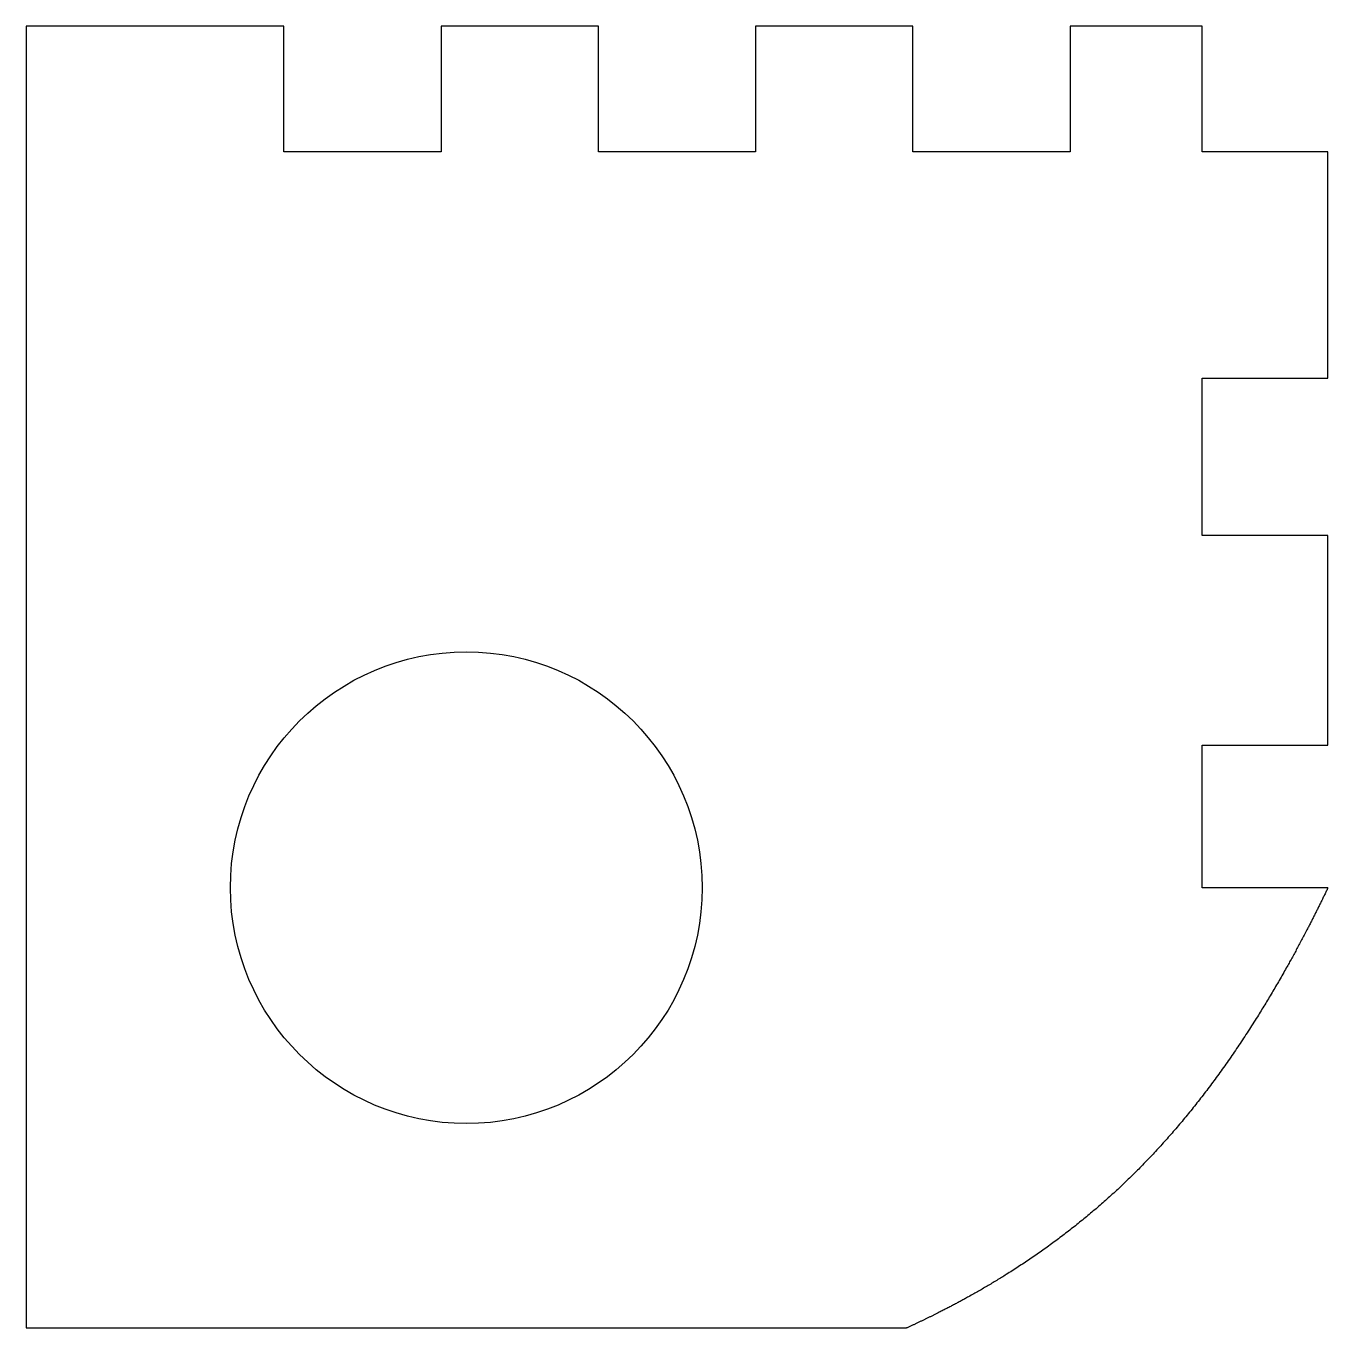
# Model space of a CAD drawing. Header units: millimetres. Extents: x -21.1 to 41, y 424.1 to 486.2.
import ezdxf

# ---------------------------------------------------------------- set-up
doc = ezdxf.new("R2010")
doc.units = ezdxf.units.MM
doc.layers.get('0').update_dxf_attribs({"linetype": 'CONTINUOUS'})

msp = doc.modelspace()

# ---------------------------------------------------------------- linework, layer by layer
for p, q in [((-8.769, 486.159), (-21.069, 486.159)), ((-21.069, 486.159), (-21.069, 424.058)), ((-8.769, 480.159), (-8.769, 486.159)), ((6.231, 486.159), (-1.269, 486.159)), ((-1.269, 486.159), (-1.269, 480.159)), ((6.231, 480.159), (6.231, 486.159)), ((21.231, 486.159), (13.731, 486.159)), ((13.731, 486.159), (13.731, 480.159)), ((21.231, 480.159), (21.231, 486.159)), ((35.032, 486.159), (28.731, 486.159)), ((28.731, 486.159), (28.731, 480.159)), ((35.032, 480.159), (35.032, 486.159)), ((-1.269, 480.159), (-8.769, 480.159)), ((13.731, 480.159), (6.231, 480.159)), ((28.731, 480.159), (21.231, 480.159)), ((41.032, 480.159), (35.032, 480.159)), ((41.032, 469.359), (41.032, 480.159)), ((35.032, 461.859), (35.032, 469.359)), ((35.032, 469.359), (41.032, 469.359)), ((41.032, 461.859), (35.032, 461.859)), ((41.032, 451.859), (41.032, 461.859)), ((35.032, 445.058), (35.032, 451.859)), ((35.032, 451.859), (41.032, 451.859)), ((41.032, 445.058), (35.032, 445.058)), ((-21.069, 424.058), (20.931, 424.058))]:
    msp.add_line(p, q)
msp.add_circle((-0.069, 445.058), 11.25)
msp.add_open_spline([(41.032, 445.058), (40.745, 444.459), (40.16, 443.276), (39.254, 441.547), (37.986, 439.336), (36.293, 436.739), (34.483, 434.326), (32.546, 432.112), (30.474, 430.109), (28.27, 428.312), (25.943, 426.707), (23.991, 425.565), (22.479, 424.783), (21.45, 424.294), (20.931, 424.058)], degree=5)

doc.saveas('drawing.dxf')
